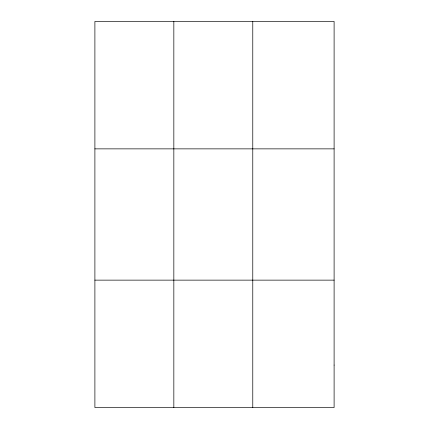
<?xml version="1.0" encoding="UTF-8"?>
<svg xmlns="http://www.w3.org/2000/svg" width="429" height="429" viewBox="0 0 429 429"><rect width="100%" height="100%" fill="white"/><g stroke="black" fill="none" stroke-linecap="round" stroke-linejoin="round"><path stroke-width="0.64" d="M173.836 407.55L173.836 21.45M252.772 407.55L252.772 21.45M94.895 148.863L334.105 148.863M94.895 280.137L334.105 280.137M334.105 365.079L334.105 407.55L94.895 407.55L94.895 21.45L334.105 21.45L334.105 365.079"/></g></svg>
